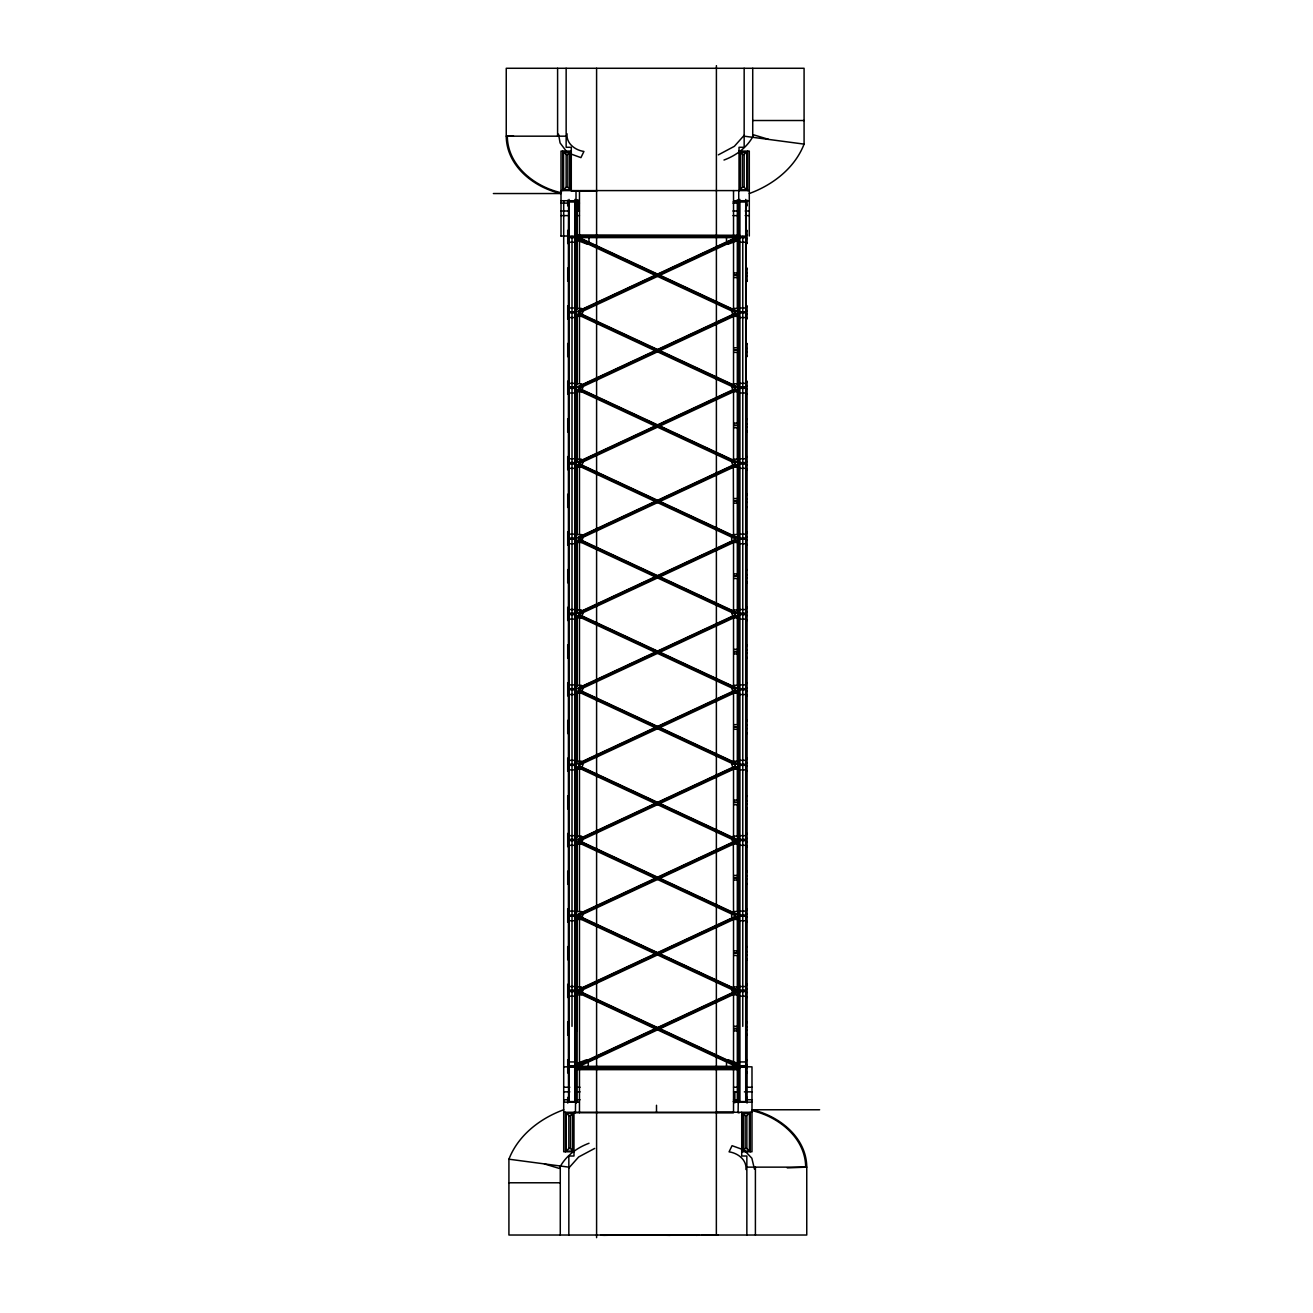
<?xml version="1.0" encoding="UTF-8"?>
<svg xmlns="http://www.w3.org/2000/svg" width="1313" height="1313" viewBox="0 0 1313 1313"><rect width="100%" height="100%" fill="white"/><g stroke="black" fill="none" stroke-linecap="round" stroke-linejoin="round"><path stroke-width="1.5" d="M739.826 1068.076L737.611 1068.339M493.376 193.536L561.012 193.536C533.931 187.546 506.473 165.963 506.244 136.175L506.244 68.276L804.081 68.276L804.081 144.118C794.792 168.048 772.881 184.936 749.296 193.536M819.624 1109.764L751.988 1109.764C779.069 1115.771 806.527 1137.337 806.756 1167.142L806.756 1235.024L508.919 1235.024L508.919 1159.198C518.208 1135.253 540.119 1118.364 563.704 1109.764M744.356 135.108L734.361 146.317L718.342 154.868M568.644 1168.193L578.639 1156.983L594.658 1148.432M738.48 459.205L733.343 459.205L731.636 461.831L733.343 467.1L733.524 534.686L731.636 537.181L731.636 539.824L733.343 542.45L738.48 542.45M738.48 836.102L733.343 836.102L731.636 838.744L733.343 843.996L733.524 911.55L731.636 914.16L731.636 916.802L733.343 919.428L738.48 919.428M657.468 1029.179L737.89 991.184M570.433 189.925L567.856 187.299L567.856 154.376L570.433 151.75L563.589 151.75L563.589 189.925L570.433 189.925L570.433 151.75M563.589 189.925L566.149 187.299L566.149 154.376L563.589 151.75M746.736 189.925L744.159 187.299L744.159 154.376L746.736 151.75L739.892 151.75L739.892 189.925L746.736 189.925L746.736 151.75M739.892 189.925L742.452 187.299L742.452 154.376L739.892 151.75M573.108 1151.107L570.548 1148.481L570.548 1115.558L573.108 1112.932L566.264 1112.932L566.264 1151.107L573.108 1151.107L573.108 1112.932M566.264 1151.107L568.841 1148.481L568.841 1115.558L566.264 1112.932M749.411 1151.107L746.851 1148.481L746.851 1115.558L749.411 1112.932L742.567 1112.932L742.567 1151.107L749.411 1151.107L749.411 1112.932M742.567 1151.107L745.144 1148.481L745.144 1115.558L742.567 1112.932M578.114 311.542L735.592 238.178M583.809 309.129L596.775 303.09M600.484 301.366L619.014 292.733M622.707 290.994L678.296 265.111M682.005 263.388L726.466 242.659M578.393 311.887L735.953 238.621M578.557 312.117L736.117 238.851M578.114 386.974L735.592 313.61M587.518 382.822L654.202 351.753M663.475 347.436L713.501 324.13M722.757 319.814L733.869 314.644M578.393 387.319L735.953 314.053M578.557 387.532L736.117 314.267M578.114 462.324L735.592 388.96M578.393 462.668L735.887 389.321M578.459 462.767L736.035 389.518L578.623 462.964M578.114 537.739L735.592 464.375M578.393 538.084L735.887 464.753M578.459 538.199L736.035 464.95M578.623 538.379L736.117 465.048M578.114 613.089L735.592 539.725M581.954 611.546L609.741 598.597M613.45 596.873L654.202 577.884M657.911 576.144L669.039 570.974M672.732 569.251L730.176 542.482M578.393 613.434L735.953 540.185M578.557 613.663L736.117 540.398M578.114 688.521L735.592 615.157M581.954 686.962L596.775 680.052M600.484 678.329L650.509 655.023M657.911 651.576L709.791 627.417M713.501 625.677L732.03 617.044M578.393 688.865L735.953 615.6M578.557 689.079L736.117 615.813M578.114 763.871L735.592 690.507M735.871 690.851L578.623 764.511M578.114 839.778L735.592 766.415M578.393 840.123L735.887 766.792M578.459 840.238L736.101 767.055L578.639 840.451M578.114 914.652L735.592 841.288M578.393 914.997L735.887 841.649M578.459 915.095L736.101 841.928L578.639 915.309M578.114 990.068L735.592 916.704M578.393 990.412L735.887 917.081M578.459 990.511L736.101 917.344M578.639 990.741L736.117 917.377M578.114 1065.024L735.592 991.66M578.393 1065.368L735.871 992.004M576.292 1066.32L738.48 990.905L576.292 915.473M578.623 1065.664L736.117 992.316M723.988 160.038C736.38 155.443 747.836 146.941 753.744 134.878L768.565 139.359M589.012 1143.262C576.62 1147.857 565.164 1156.359 559.256 1168.422L544.435 1163.942M738.48 240.246L728.206 244.185L726.499 241.034L726.499 236.291M576.292 1063.711L586.566 1059.755L588.29 1062.923L588.29 1067.65M575.422 1112.784L576.013 1067.699M513.465 135.895L507.31 136.125C507.524 165.553 534.637 186.856 561.39 192.765M787.258 1167.897L805.69 1167.175C805.476 1137.747 778.363 1116.46 751.61 1110.535M752.726 120.517L804.081 120.517M506.244 136.175L566.149 136.175M571.286 151.093L561.012 151.093L561.012 236.094M739.022 151.093L749.296 151.093L749.296 236.012M564.098 152.144L569.908 152.144L569.908 189.532M746.211 152.144L740.401 152.144L740.401 189.532M566.149 154.376L567.856 154.376M742.452 154.376L744.159 154.376M566.149 187.299L567.856 187.299M742.452 187.299L744.159 187.299M561.012 190.598L578.869 190.598M749.296 190.598L579.476 190.598L579.476 235.651M596.594 190.927L571.286 191.042L571.286 147.286L566.149 147.286L566.149 68.276M561.012 200.725L578.787 200.725M733.967 200.725L749.296 200.725M569.054 201.529L574.946 201.529M733.261 201.578L737.315 201.578L737.315 199.773M739.826 201.529L745.718 201.529M569.054 201.726L574.946 201.726M739.826 201.726L745.718 201.726M561.012 203.105L567.15 203.105M575.34 203.105L579.443 203.105M732.933 203.105L739.071 203.105M567.708 205.156L568.578 205.156M575.422 205.156L576.292 205.156M746.194 205.156L747.081 205.156M568.578 205.878L567.708 205.878L567.708 200.233M575.422 205.878L576.292 205.878L576.292 200.233M746.194 205.878L747.081 205.878L747.081 200.233M561.012 210.999L569.202 210.999M575.34 210.999L579.427 210.999M732.933 210.999L739.071 210.999M745.21 210.999L749.296 210.999M561.012 215.611L569.202 215.611M575.34 215.611L579.427 215.611M732.933 215.611L739.071 215.611M745.21 215.611L749.296 215.611M568.578 230.366L567.708 230.366L567.708 243.545L568.578 243.545M575.422 230.366L576.292 230.366L576.292 243.545L575.422 243.545M739.35 230.366L738.48 230.366L738.48 243.545L739.35 243.545M746.194 230.366L747.081 230.366L747.081 243.545L746.194 243.545M567.708 231.088L568.578 231.088M575.422 231.088L576.292 231.088M738.48 231.088L739.35 231.088M746.194 231.088L747.081 231.088M568.578 235.027L568.775 201.168M576.981 234.978L739.826 235.273M575.422 235.372L576.292 235.372M746.194 235.372L747.081 235.372M561.012 236.012L568.627 236.012M576.981 236.159L737.89 236.061M569.054 236.356L574.946 236.356M576.981 236.422L738.48 236.291M739.826 236.356L745.718 236.356M569.054 236.553L574.946 236.553M576.981 236.521L737.89 236.553M739.826 236.553L745.718 236.553M569.054 237.374L574.946 237.374M739.826 237.374L745.718 237.374M569.054 237.571L574.946 237.571M576.981 237.604L737.89 237.604M739.826 237.571L745.718 237.571M746.194 238.539L747.081 238.539M568.578 238.917L568.578 310.442M568.578 242.216L575.422 242.216M739.35 242.216L746.194 242.216M567.708 242.954L568.578 242.954M575.422 242.954L576.292 242.954M738.48 242.954L739.35 242.954M746.194 242.954L747.081 242.954M568.578 268.065L567.708 268.065L567.708 281.228L568.578 281.228M575.422 268.065L576.292 268.065L576.292 281.458M746.194 268.065L747.081 268.065L747.081 281.458M567.708 268.64L568.578 268.64M575.422 268.64L576.292 268.64M746.194 268.64L747.081 268.64M567.708 273.071L568.578 273.071M575.422 273.071L576.292 273.071M733.901 272.94L737.972 272.94L737.972 277.552L733.901 277.552M746.194 273.071L747.081 273.071M733.901 275.123L737.972 275.123M733.901 275.385L737.972 275.385M567.708 276.222L568.578 276.222M575.422 276.222L576.292 276.222M746.194 276.222L747.081 276.222M567.708 280.506L568.578 280.506M575.422 280.506L576.292 280.506M746.194 280.506L747.081 280.506M575.422 281.228L576.292 281.228M746.194 281.228L747.081 281.228M568.578 305.798L567.708 305.798L567.708 318.961L568.578 318.961M575.422 305.798L576.292 305.798L576.292 318.961L575.422 318.961M739.35 305.798L738.48 305.798L738.48 318.961L739.35 318.961M746.194 305.798L747.081 305.798L747.081 318.961L746.194 318.961M567.708 306.52L568.578 306.52M575.422 306.52L576.292 306.52M738.48 306.52L739.35 306.52M746.194 306.52L747.081 306.52M568.578 307.997L575.422 307.997M739.35 307.997L746.194 307.997M576.292 308.424L581.429 308.424L583.153 311.066L581.429 316.335L576.292 316.335M738.48 308.424L733.343 308.424L731.636 311.066L733.343 316.335L738.48 316.335M746.194 310.804L747.081 310.804M569.054 311.788L574.946 311.788M739.826 311.788L745.718 311.788M569.054 311.985L574.946 311.985M739.826 311.985L745.718 311.985M569.054 312.806L574.946 313.003M739.826 313.003L745.718 312.806M746.194 313.955L747.081 313.955M568.578 314.332L568.578 385.792M746.014 385.792L746.194 314.332M568.578 317.565L575.422 317.565M739.35 317.565L746.194 317.565M567.708 318.386L568.578 318.386M575.422 318.386L576.292 318.386M738.48 318.386L739.35 318.386M746.194 318.386L747.081 318.386M568.578 343.481L567.708 343.481L567.708 356.644L568.578 356.644M575.422 343.481L576.292 343.481L576.292 356.644L575.422 356.644M746.194 343.481L747.081 343.481L747.081 356.644L746.194 356.644M567.708 344.072L568.578 344.072M575.422 344.072L576.292 344.072M746.194 344.072L747.081 344.072M733.901 347.764L737.972 347.764L737.972 352.376L733.901 352.376M567.708 348.487L568.578 348.487M575.422 348.487L576.292 348.487M746.194 348.487L747.081 348.487M733.901 349.931L737.972 349.931M733.901 350.194L737.972 350.194M567.708 351.654L568.578 351.654M575.422 351.654L576.292 351.654M746.194 351.654L747.081 351.654M567.708 355.921L568.578 355.921M575.422 355.921L576.292 355.921M746.194 355.921L747.081 355.921M568.578 381.147L567.708 381.147L567.708 394.31L568.578 394.31M575.422 381.147L576.292 381.147L576.292 1103.068M739.35 381.147L738.48 381.147L738.48 394.31L739.35 394.31M746.194 381.147L747.081 381.147L747.081 1103.068M575.422 381.87L576.292 381.87M746.194 381.87L747.081 381.87M568.578 383.347L575.422 383.347M739.35 383.347L746.194 383.347M576.292 383.773L581.429 383.773L583.153 386.416L581.429 391.684L576.292 391.684M738.48 383.773L733.343 383.773L731.636 386.416L733.343 391.684L738.48 391.684M746.194 386.153L747.081 386.153M569.054 387.138L574.946 387.138M739.826 387.138L745.718 387.138M569.054 387.335L574.946 387.335M739.826 387.335L745.718 387.335M569.054 388.156L574.946 388.156M739.826 388.156L745.718 388.156M569.054 388.353L574.946 388.353M739.826 388.353L745.718 388.353M746.194 389.305L747.081 389.305M568.578 389.682L568.578 461.224M746.014 461.224L746.194 389.682M568.578 392.997L575.422 392.997M739.35 392.997L746.194 392.997M567.708 393.736L568.578 393.736M575.422 393.736L576.292 393.736M738.48 393.736L739.35 393.736M746.194 393.736L747.081 393.736M575.422 394.31L576.292 394.31M746.194 394.31L747.081 394.31M568.578 418.831L567.708 418.831L567.708 431.993L568.578 431.993M575.422 418.831L576.292 418.831M746.194 418.831L747.081 418.831M567.708 419.421L568.578 419.421M575.422 419.421L576.292 419.421M746.194 419.421L747.081 419.421M733.901 423.114L737.972 423.114L737.972 427.726L733.901 427.726M567.708 423.836L568.578 423.836M575.422 423.836L576.292 423.836M746.194 423.836L747.081 423.836M733.901 425.281L737.972 425.281M733.901 425.543L737.972 425.543M567.708 427.004L568.578 427.004M575.422 427.004L576.292 427.004M746.194 427.004L747.081 427.004M567.708 431.271L568.578 431.271M575.422 431.271L576.292 431.271M746.194 431.271L747.081 431.271M575.422 431.993L576.292 431.993M746.194 431.993L747.081 431.993M568.578 456.579L567.708 456.579L567.708 469.742L568.578 469.742M575.422 456.579L576.292 456.579M739.35 456.579L738.48 456.579L738.48 469.742L739.35 469.742M746.194 456.579L747.081 456.579M567.708 457.301L568.578 457.301M575.422 457.301L576.292 457.301M738.48 457.301L739.35 457.301M746.194 457.301L747.081 457.301M568.578 458.779L575.422 458.779M739.35 458.779L746.194 458.779M576.292 459.205L581.429 459.205L583.153 461.831L581.429 467.1L576.292 467.1M746.194 461.569L747.081 461.569M569.054 462.57L574.946 462.57M739.826 462.57L745.718 462.57M569.054 462.75L574.946 462.75M739.826 462.75L745.718 462.75M569.054 463.571L574.946 463.571M739.826 463.571L745.718 463.571M569.054 463.768L574.946 463.768M739.826 463.768L745.718 463.768M746.194 464.736L747.081 464.736M568.578 465.114L568.578 536.574M746.014 536.574L746.194 465.114M733.343 467.1L738.48 467.1M568.578 468.331L575.422 468.331M739.35 468.331L746.194 468.331M567.708 469.151L568.578 469.151M575.422 469.151L576.292 469.151M738.48 469.151L739.35 469.151M746.194 469.151L747.081 469.151M575.422 469.742L576.292 469.742M746.194 469.742L747.081 469.742M568.578 494.262L567.708 494.262L567.708 507.425L568.578 507.425M575.422 494.262L576.292 494.262M746.194 494.262L747.081 494.262M567.708 494.837L568.578 494.837M575.422 494.837L576.292 494.837M746.194 494.837L747.081 494.837M733.901 498.546L737.972 498.546L737.972 503.142L733.901 503.142M567.708 499.268L568.578 499.268M575.422 499.268L576.292 499.268M746.194 499.268L747.081 499.268M733.901 500.713L737.972 500.713M733.901 500.975L737.972 500.975M567.708 502.419L568.578 502.419M575.422 502.419L576.292 502.419M746.194 502.419L747.081 502.419M567.708 506.703L568.578 506.703M575.422 506.703L576.292 506.703M746.194 506.703L747.081 506.703M575.422 507.425L576.292 507.425M746.194 507.425L747.081 507.425M568.578 531.929L567.708 531.929L567.708 545.092L568.578 545.092M575.422 531.929L576.292 531.929M739.35 531.929L738.48 531.929L738.48 545.092L739.35 545.092M746.194 531.929L747.081 531.929M575.422 532.651L576.292 532.651M746.194 532.651L747.081 532.651M568.578 534.128L575.422 534.128M739.35 534.128L746.194 534.128M576.292 534.555L581.429 534.555L583.153 537.181L581.429 542.45L576.292 542.45M733.343 534.555L738.48 534.555M746.194 536.919L747.081 536.919M569.054 538.1L574.946 537.92M739.826 538.1L745.718 537.92M569.054 538.921L574.946 538.921M739.826 538.921L745.718 538.921M569.054 539.118L574.946 539.118M739.826 539.118L745.718 539.118M746.194 540.086L747.081 540.086M568.578 540.464L568.578 612.006M746.014 612.006L746.194 540.464M568.578 543.763L575.422 543.763M739.35 543.763L746.194 543.763M567.708 544.501L568.578 544.501M575.422 544.501L576.292 544.501M738.48 544.501L739.35 544.501M746.194 544.501L747.081 544.501M575.422 545.092L576.292 545.092M746.194 545.092L747.081 545.092M568.578 569.612L567.708 569.612L567.708 582.775L568.578 582.775M575.422 569.612L576.292 569.612M746.194 569.612L747.081 569.612M567.708 570.187L568.578 570.187M575.422 570.187L576.292 570.187M746.194 570.187L747.081 570.187M733.901 573.896L737.972 573.896L737.972 578.491L733.901 578.491M567.708 574.618L568.578 574.618M575.422 574.618L576.292 574.618M746.194 574.618L747.081 574.618M733.901 576.062L737.972 576.062M733.901 576.325L737.972 576.325M567.708 577.769L568.578 577.769M575.422 577.769L576.292 577.769M746.194 577.769L747.081 577.769M567.708 582.053L568.578 582.053M575.422 582.053L576.292 582.053M746.194 582.053L747.081 582.053M575.422 582.775L576.292 582.775M746.194 582.775L747.081 582.775M568.578 607.345L567.708 607.345L567.708 620.507L568.578 620.507M575.422 607.345L576.292 607.345M739.35 607.345L738.48 607.345L738.48 620.507L739.35 620.507M746.194 607.345L747.081 607.345M567.708 608.067L568.578 608.067M575.422 608.067L576.292 608.067M738.48 608.067L739.35 608.067M746.194 608.067L747.081 608.067M568.578 609.544L575.422 609.544M739.35 609.544L746.194 609.544M576.292 609.987L581.429 609.987L583.153 612.613L581.429 617.881L576.292 617.881M738.48 609.987L733.343 609.987L731.636 612.613L733.343 617.881L738.48 617.881M746.194 612.35L747.081 612.35M569.054 613.335L574.946 613.335M739.826 613.335L745.718 613.335M569.054 613.532L574.946 613.532M739.826 613.532L745.718 613.532M569.054 614.353L574.946 614.353M739.826 614.353L745.718 614.353M569.054 614.55L574.946 614.55M739.826 614.55L745.718 614.55M746.194 615.518L747.081 615.518M568.578 615.895L568.578 687.339M746.014 687.339L746.194 615.895M568.578 619.112L575.422 619.112M739.35 619.112L746.194 619.112M567.708 619.933L568.578 619.933M575.422 619.933L576.292 619.933M738.48 619.933L739.35 619.933M746.194 619.933L747.081 619.933M575.422 620.507L576.292 620.507M746.194 620.507L747.081 620.507M568.578 645.028L567.708 645.028L567.708 658.207L568.578 658.207M575.422 645.028L576.292 645.028M746.194 645.028L747.081 645.028M567.708 645.619L568.578 645.619M575.422 645.619L576.292 645.619M746.194 645.619L747.081 645.619M733.901 649.311L737.972 649.311L737.972 653.923L733.901 653.923M567.708 650.033L568.578 650.033M575.422 650.033L576.292 650.033M746.194 650.033L747.081 650.033M733.901 651.494L737.972 651.494M733.901 651.757L737.972 651.757M567.708 653.201L568.578 653.201M575.422 653.201L576.292 653.201M746.194 653.201L747.081 653.201M567.708 657.485L568.578 657.485M575.422 657.485L576.292 657.485M746.194 657.485L747.081 657.485M575.422 658.207L576.292 658.207M746.194 658.207L747.081 658.207M568.578 682.694L567.708 682.694L567.708 695.857L568.578 695.857M575.422 682.694L576.292 682.694M739.35 682.694L738.48 682.694L738.48 695.857L739.35 695.857M746.194 682.694L747.081 682.694M575.422 683.417L576.292 683.417M746.194 683.417L747.081 683.417M568.578 684.894L575.422 684.894M739.35 684.894L746.194 684.894M576.292 685.337L581.429 685.337L583.153 687.963L581.429 693.231L576.292 693.231M738.48 685.337L733.343 685.337L731.636 687.963L733.343 693.231L738.48 693.231M746.194 687.7L747.081 687.7M569.054 688.685L574.946 688.685M739.826 688.685L745.718 688.685M569.054 688.882L574.946 688.882M739.826 688.882L745.718 688.882M569.054 689.702L574.946 689.899M739.826 689.899L745.718 689.702M746.194 690.851L747.081 690.851M568.578 691.245L568.578 762.771M746.014 762.771L746.194 691.245M568.578 694.544L575.422 694.544M739.35 694.544L746.194 694.544M567.708 695.283L568.578 695.283M575.422 695.283L576.292 695.283M738.48 695.283L739.35 695.283M746.194 695.283L747.081 695.283M575.422 695.857L576.292 695.857M746.194 695.857L747.081 695.857M568.578 720.377L567.708 720.377L567.708 733.557L568.578 733.557M575.422 720.377L576.292 720.377M746.194 720.377L747.081 720.377M567.708 720.968L568.578 720.968M575.422 720.968L576.292 720.968M746.194 720.968L747.081 720.968M733.901 724.661L737.972 724.661L737.972 729.273L733.901 729.273M567.708 725.383L568.578 725.383M575.422 725.383L576.292 725.383M746.194 725.383L747.081 725.383M733.901 726.828L737.972 726.828M733.901 727.107L737.972 727.107M567.708 728.551L568.578 728.551M575.422 728.551L576.292 728.551M746.194 728.551L747.081 728.551M567.708 732.835L568.578 732.835M575.422 732.835L576.292 732.835M746.194 732.835L747.081 732.835M575.422 733.557L576.292 733.557M746.194 733.557L747.081 733.557M568.578 758.126L567.708 758.126L567.708 771.289L568.578 771.289M575.422 758.126L576.292 758.126M739.35 758.126L738.48 758.126L738.48 771.289L739.35 771.289M746.194 758.126L747.081 758.126M575.422 758.848L576.292 758.848M746.194 758.848L747.081 758.848M568.578 760.325L575.422 760.325M739.35 760.325L746.194 760.325M576.292 761.245L581.429 761.245L583.153 763.871L581.429 769.139L576.292 769.139M738.48 761.245L733.343 761.245L731.636 763.871L733.343 769.139L738.48 769.139M746.194 763.132L747.081 763.132M569.054 764.117L574.946 764.314M739.826 764.117L745.718 764.314M569.054 765.134L574.946 765.134M739.826 765.134L745.718 765.134M569.054 765.331L574.946 765.331M739.826 765.331L745.718 765.331M746.194 766.283L747.081 766.283M568.578 766.661L568.578 838.121M746.014 838.121L746.194 766.661M568.578 769.894L575.422 769.894M739.35 769.894L746.194 769.894M567.708 770.698L568.578 770.698M575.422 770.698L576.292 770.698M738.48 770.698L739.35 770.698M746.194 770.698L747.081 770.698M575.422 771.289L576.292 771.289M746.194 771.289L747.081 771.289M568.578 795.809L567.708 795.809L567.708 808.972L568.578 808.972M575.422 795.809L576.292 795.809M746.194 795.809L747.081 795.809M567.708 796.4L568.578 796.4M575.422 796.4L576.292 796.4M746.194 796.4L747.081 796.4M733.901 800.093L737.972 800.093L737.972 804.705L733.901 804.705M567.708 800.815L568.578 800.815M575.422 800.815L576.292 800.815M746.194 800.815L747.081 800.815M733.901 802.259L737.972 802.259M733.901 802.522L737.972 802.522M567.708 803.966L568.578 803.966M575.422 803.966L576.292 803.966M746.194 803.966L747.081 803.966M567.708 808.25L568.578 808.25M575.422 808.25L576.292 808.25M746.194 808.25L747.081 808.25M575.422 808.972L576.292 808.972M746.194 808.972L747.081 808.972M568.578 833.476L567.708 833.476L567.708 846.639L568.578 846.639M575.422 833.476L576.292 833.476M739.35 833.476L738.48 833.476L738.48 846.639L739.35 846.639M746.194 833.476L747.081 833.476M567.708 834.198L568.578 834.198M575.422 834.198L576.292 834.198M738.48 834.198L739.35 834.198M746.194 834.198L747.081 834.198M568.578 835.675L575.422 835.675M739.35 835.675L746.194 835.675M576.292 836.102L581.429 836.102L583.153 838.744L581.429 843.996L576.292 843.996M746.194 838.482L747.081 838.482M569.054 839.467L574.946 839.467M739.826 839.467L745.718 839.467M569.054 839.664L574.946 839.664M739.826 839.664L745.718 839.664M569.054 840.681L574.946 840.484M739.826 840.484L745.718 840.681M746.194 841.633L747.081 841.633M568.578 842.01L568.578 913.553M746.014 913.553L746.194 842.01M733.343 843.996L738.48 843.996M568.578 845.309L575.422 845.309M739.35 845.309L746.194 845.309M567.708 846.048L568.578 846.048M575.422 846.048L576.292 846.048M738.48 846.048L739.35 846.048M746.194 846.048L747.081 846.048M575.422 846.639L576.292 846.639M746.194 846.639L747.081 846.639M568.578 871.159L567.708 871.159L567.708 884.322L568.578 884.322M575.422 871.159L576.292 871.159M746.194 871.159L747.081 871.159M567.708 871.75L568.578 871.75M575.422 871.75L576.292 871.75M746.194 871.75L747.081 871.75M733.901 875.443L737.972 875.443L737.972 880.038L733.901 880.038M567.708 876.165L568.578 876.165M575.422 876.165L576.292 876.165M746.194 876.165L747.081 876.165M733.901 877.609L737.972 877.609M733.901 877.872L737.972 877.872M567.708 879.316L568.578 879.316M575.422 879.316L576.292 879.316M746.194 879.316L747.081 879.316M567.708 883.6L568.578 883.6M575.422 883.6L576.292 883.6M746.194 883.6L747.081 883.6M575.422 884.322L576.292 884.322M746.194 884.322L747.081 884.322M568.578 908.891L567.708 908.891L567.708 922.071L568.578 922.071M575.422 908.891L576.292 908.891M739.35 908.891L738.48 908.891L738.48 922.071L739.35 922.071M746.194 908.891L747.081 908.891M575.422 909.614L576.292 909.614M746.194 909.614L747.081 909.614M568.578 911.091L575.422 911.091M739.35 911.091L746.194 911.091M576.292 911.534L581.429 911.534L583.153 914.16L581.429 919.428L576.292 919.428M733.343 911.534L738.48 911.534M746.194 913.897L747.081 913.897M569.054 915.079L574.946 914.882M739.826 914.882L745.718 915.079M569.054 915.9L574.946 915.9M739.826 915.9L745.718 915.9M569.054 916.097L574.946 916.097M739.826 916.097L745.718 916.097M746.194 917.065L747.081 917.065M568.578 917.442L568.578 988.968M746.014 988.968L746.194 917.442M568.578 920.741L575.422 920.741M739.35 920.741L746.194 920.741M567.708 921.48L568.578 921.48M575.422 921.48L576.292 921.48M738.48 921.48L739.35 921.48M746.194 921.48L747.081 921.48M575.422 922.071L576.292 922.071M746.194 922.071L747.081 922.071M568.578 946.591L567.708 946.591L567.708 959.754L568.578 959.754M575.422 946.591L576.292 946.591M746.194 946.591L747.081 946.591M567.708 947.165L568.578 947.165M575.422 947.165L576.292 947.165M746.194 947.165L747.081 947.165M733.901 950.858L737.972 950.858L737.972 955.47L733.901 955.47M567.708 951.58L568.578 951.58M575.422 951.58L576.292 951.58M746.194 951.58L747.081 951.58M733.901 953.041L737.972 953.041M733.901 953.304L737.972 953.304M567.708 954.748L568.578 954.748M575.422 954.748L576.292 954.748M746.194 954.748L747.081 954.748M567.708 959.032L568.578 959.032M575.422 959.032L576.292 959.032M746.194 959.032L747.081 959.032M575.422 959.754L576.292 959.754M746.194 959.754L747.081 959.754M568.578 984.323L567.708 984.323L567.708 997.486L568.578 997.486M575.422 984.323L576.292 984.323M739.35 984.323L738.48 984.323L738.48 997.486L739.35 997.486M746.194 984.323L747.081 984.323M567.708 985.045L568.578 985.045M575.422 985.045L576.292 985.045M738.48 985.045L739.35 985.045M746.194 985.045L747.081 985.045M568.578 986.523L575.422 986.523M739.35 986.523L746.194 986.523M576.292 986.949L581.429 986.949L583.153 989.575L581.429 994.844L576.292 994.844M738.48 986.949L733.343 986.949L731.636 989.575L733.343 994.844L738.48 994.844M746.194 989.313L747.081 989.313M569.054 990.314L574.946 990.314M739.826 990.314L745.718 990.314M569.054 990.494L574.946 990.494M739.826 990.494L745.718 990.494M575.422 990.905L738.48 1066.32M569.054 991.315L574.946 991.315M739.826 991.315L745.718 991.315M569.054 991.512L574.946 991.512M739.826 991.512L745.718 991.512M746.194 992.48L747.081 992.48M568.578 992.858L568.578 1064.4M746.194 992.858L746.014 1064.4M568.578 996.157L575.422 996.157M739.35 996.157L746.194 996.157M567.708 996.895L568.578 996.895M575.422 996.895L576.292 996.895M738.48 996.895L739.35 996.895M746.194 996.895L747.081 996.895M575.422 997.486L576.292 997.486M746.194 997.486L747.081 997.486M568.578 1022.006L567.708 1022.006L567.708 1035.169L568.578 1035.169M575.422 1022.006L576.292 1022.006M746.194 1022.006L747.081 1022.006M567.708 1022.581L568.578 1022.581M575.422 1022.581L576.292 1022.581M746.194 1022.581L747.081 1022.581M733.901 1026.29L737.972 1026.29L737.972 1030.886L733.901 1030.886M567.708 1027.012L568.578 1027.012M575.422 1027.012L576.292 1027.012M746.194 1027.012L747.081 1027.012M575.422 1028.588L577.064 1028.588M733.901 1028.456L737.972 1028.456M733.901 1028.719L737.972 1028.719M567.708 1030.163L568.578 1030.163M575.422 1030.163L576.292 1030.163M746.194 1030.163L747.081 1030.163M567.708 1034.447L568.578 1034.447M575.422 1034.447L576.292 1034.447M746.194 1034.447L747.081 1034.447M575.422 1035.169L576.292 1035.169M746.194 1035.169L747.081 1035.169M568.578 1059.739L567.708 1059.739L567.708 1072.902L568.578 1072.902M575.422 1059.739L576.292 1059.739M739.35 1059.739L738.48 1059.739L738.48 1072.902L739.35 1072.902M746.194 1059.739L747.081 1059.739M575.422 1060.461L576.292 1060.461M746.194 1060.461L747.081 1060.461M568.578 1061.938L575.422 1061.938M739.35 1061.938L746.194 1061.938M746.194 1064.745L747.081 1064.745M569.054 1065.729L574.946 1065.729M739.826 1065.729L745.718 1065.729M569.054 1065.926L574.946 1065.926M739.826 1065.926L745.718 1065.926M739.35 1066.32L576.981 1066.304L576.981 1068.946L737.89 1068.946M563.704 1066.845L567.79 1066.845M569.054 1066.747L574.946 1066.747M739.826 1066.747L751.988 1066.845L751.988 1151.764L741.714 1151.764M569.054 1066.944L574.946 1066.944M739.826 1066.944L745.718 1066.944M576.981 1067.387L737.89 1067.371M576.292 1067.65L738.48 1067.617M576.981 1067.764L737.89 1067.863M746.194 1067.912L747.081 1067.912M568.578 1068.29L568.775 1102.149M746.014 1102.149L746.194 1068.29M576.292 1069.652L737.89 1069.652M567.708 1072.327L568.578 1072.327M575.422 1072.327L576.292 1072.327M738.48 1072.327L739.35 1072.327M746.194 1072.327L747.081 1072.327M575.422 1072.902L576.292 1072.902M746.194 1072.902L747.081 1072.902M563.704 1087.246L569.842 1087.246M575.98 1087.246L580.067 1087.246M733.573 1087.246L737.66 1087.246M745.85 1087.246L751.988 1087.246M563.704 1091.858L569.842 1091.858M575.11 1091.858L580.067 1091.858M733.573 1091.858L738.677 1091.858M744.373 1091.858L751.988 1091.858M568.578 1097.422L567.708 1097.422L567.708 1103.068M575.422 1097.422L576.292 1097.422M746.194 1097.422L747.081 1097.422M567.708 1098.013L568.578 1098.013M575.422 1098.013L576.292 1098.013M746.194 1098.013L747.081 1098.013M563.704 1099.769L567.79 1099.769M575.98 1099.769L580.067 1099.769M733.557 1099.769L737.66 1099.769M745.85 1099.769L751.988 1099.769M569.054 1101.591L574.946 1101.591M733.261 1101.525L737.315 1101.525M739.826 1101.591L745.718 1101.591M569.054 1101.788L574.946 1101.788M739.826 1101.788L745.718 1101.788M563.704 1102.132L579.033 1102.132M734.213 1102.132L751.988 1102.132M563.704 1112.275L751.988 1112.275M716.406 1112.39L733.524 1112.39M573.978 1112.718L733.524 1112.718L733.524 1067.206M739.383 1112.751L738.087 1112.751L738.743 1071.785M566.789 1113.326L572.599 1113.326L572.599 1150.713M748.902 1113.326L743.092 1113.326L743.092 1150.713M568.841 1115.558L570.548 1115.558M745.144 1115.558L746.851 1115.558M568.841 1148.481L570.548 1148.481M745.144 1148.481L746.851 1148.481M573.978 1151.764L563.704 1151.764L563.704 201.053M746.851 1167.142L806.756 1167.142M508.919 1182.783L560.274 1182.783M603.668 1235.352L619.654 1235.024M670.155 1235.352L655.811 1235.024M696.432 1235.352L699.468 1235.024M744.159 136.175L804.081 144.118M508.919 1159.198L568.841 1167.142M576.981 240.246L587.256 244.185L588.963 241.034L588.963 236.291M738.48 1063.661L728.206 1059.722L726.499 1062.874L726.499 1067.617M578.803 237.866L736.281 311.23M578.524 238.211L736.002 311.575M578.36 238.441L735.986 311.608M578.278 238.539L735.772 311.87M578.803 313.298L736.281 386.662M578.508 313.659L736.002 387.007M735.92 387.105L578.36 313.856L735.772 387.302M578.803 388.648L736.281 462.012M584.219 391.405L619.424 407.801M623.133 409.525L656.484 425.067M660.176 426.791L695.381 443.187M699.09 444.926L732.441 460.453M578.508 389.009L736.002 462.357M578.278 389.305L735.92 462.455M578.803 464.08L736.281 537.444M582.365 465.967L654.629 499.629M660.176 502.223L691.672 516.895M695.381 518.619L713.911 527.252M717.62 528.975L730.586 535.015M578.442 464.523L736.002 537.788M578.278 464.736L735.838 538.002M578.803 539.43L736.281 612.794M582.365 541.317L591.638 545.634M595.331 547.357L650.92 573.256M660.176 577.572L726.877 608.641M578.442 539.873L736.002 613.138M578.278 540.086L735.838 613.352M578.803 614.845L736.281 688.209M582.365 616.749L610.151 629.682M613.86 631.422L686.125 665.084M689.817 666.807L723.168 682.333M726.877 684.073L730.586 685.796M578.442 615.288L736.002 688.554M578.278 615.518L735.838 688.767M578.803 690.195L736.281 763.559M578.508 690.572L736.002 763.903M735.92 764.002L578.36 690.753L735.772 764.199M578.803 766.119L736.281 839.483M582.365 768.007L654.629 801.669M660.176 804.262L713.911 829.291M717.62 831.014L730.586 837.054M578.442 766.562L736.002 839.828M578.278 766.776L735.838 840.041M578.803 840.976L736.281 914.34M582.365 842.864L654.629 876.526M660.176 879.119L713.911 904.148M717.62 905.872L732.441 912.781M578.442 841.42L736.002 914.685M578.278 841.633L735.838 914.898M578.803 916.392L736.281 989.756M584.219 919.149L613.86 932.969M623.133 937.285L656.484 952.811M660.176 954.551L673.159 960.591M676.851 962.314L732.441 988.197M578.442 916.851L736.002 990.1M578.278 917.065L735.838 990.33M578.803 991.348L736.281 1064.712M578.508 991.709L736.002 1065.056M735.92 1065.155L578.36 991.906L735.772 1065.352M570.499 153.851L580.937 157.626L583.924 151.455C575.225 150.224 566.051 143.511 567.068 133.795M742.501 1149.449L732.063 1145.691L729.076 1151.846C737.775 1153.077 746.949 1159.789 745.932 1169.506M744.832 1150.877L751.857 1158.23L754.466 1169.161M566.034 150.814L560.077 142.936L558.534 134.156M755.402 1167.142L755.402 1235.024M752.726 68.276L752.726 137.241M750.281 1112.275L750.281 1151.764M747.589 151.093L747.589 190.598M746.851 1235.024L746.851 1156.014L741.714 1156.014L741.714 1112.275M746.194 200.873L746.194 1102.428M746.014 201.168L746.014 235.027M746.014 238.917L746.014 310.442M745.718 199.412L745.718 1101.902M744.159 68.276L744.159 147.286L739.022 147.286L739.022 190.598M742.781 236.356L742.781 1026.372M739.826 199.412L739.826 1101.902M739.35 200.873L739.35 1102.428M738.743 191.074L738.743 229.988M738.743 242.281L738.743 305.765M738.743 318.058L738.743 381.558M738.743 393.851L738.743 457.334M738.743 469.627L738.743 533.127M738.743 543.352L738.743 608.904M738.743 621.197L738.743 682.629M738.743 694.922L738.743 758.422M738.743 770.715L738.743 834.198M738.743 846.491L738.743 909.991M738.743 920.232L738.743 985.768M738.743 998.061L738.743 1059.493M738.48 200.873L738.48 205.878M738.48 268.065L738.48 281.228M738.48 343.481L738.48 356.644M738.48 418.831L738.48 431.993M738.48 494.262L738.48 507.425M738.48 569.612L738.48 582.775M738.48 645.028L738.48 658.207M738.48 720.377L738.48 733.557M738.48 795.809L738.48 808.972M738.48 871.159L738.48 884.322M738.48 946.591L738.48 959.754M738.48 1022.006L738.48 1035.169M738.48 1097.422L738.48 1103.068M737.89 215.004L737.89 1070.85M737.315 202.448L737.315 235.224M737.315 239.327L737.315 308.965M737.315 315.104L737.315 347.879M737.315 351.966L737.315 384.742M737.315 390.88L737.315 423.656M737.315 427.759L737.315 460.518M737.315 466.673L737.315 534.26M737.315 542.45L737.315 575.225M737.315 579.312L737.315 612.088M737.315 618.226L737.315 685.829M737.315 691.967L737.315 724.743M737.315 728.83L737.315 761.606M737.315 767.744L737.315 800.52M737.315 804.623L737.315 837.382M737.315 843.537L737.315 911.124M737.315 919.313L737.315 952.089M737.315 956.176L737.315 988.952M737.315 995.09L737.315 1064.728M737.315 1068.831L737.315 1101.607M734.87 1091.858L734.87 1102.838M733.524 190.598L733.524 235.651M733.524 241.789L733.524 309.392M733.524 315.53L733.524 383.117M733.524 391.307L733.524 460.945M733.524 540.825L733.524 610.463M733.524 618.653L733.524 686.256M733.524 692.394L733.524 762.032M733.524 768.171L733.524 837.809M733.524 917.689L733.524 987.327M733.524 995.517L733.524 1063.12M717.932 1235.024L714.633 1235.024M716.406 65.65L716.356 1235.352M714.305 1235.024L707.543 1235.024M706.722 1235.024L705.738 1235.024M705.376 1235.024L701.454 1235.024M695.906 1235.024L692.837 1235.024M692.246 1235.024L670.68 1235.024M656.5 1105.283L656.5 1112.275M654.744 1235.024L620.376 1235.024M603.192 1235.352L600.796 1235.024M596.594 68.276L596.594 1237.65M579.476 239.754L579.476 309.392M579.476 315.53L579.476 383.117M579.476 391.307L579.476 460.945M579.476 467.1L579.476 534.686M579.476 540.825L579.476 610.463M579.476 618.653L579.476 686.256M579.476 692.394L579.476 762.032M579.476 768.171L579.476 837.809M579.476 843.964L579.476 911.55M579.476 917.689L579.476 987.327M579.476 995.517L579.476 1112.718M578.13 200.019L578.13 210.999M577.096 199.773L577.096 235.224M577.096 239.327L577.096 308.965M577.096 315.104L577.096 384.742M577.096 390.88L577.096 460.518M577.096 466.673L577.096 534.26M577.096 542.45L577.096 612.088M577.096 618.226L577.096 685.829M577.096 691.967L577.096 761.606M577.096 767.744L577.096 837.382M577.096 843.537L577.096 911.124M577.096 919.313L577.096 988.952M577.096 995.09L577.096 1064.728M577.096 1068.831L577.096 1101.607M577.064 201.004L577.064 309.556M577.064 315.694L577.064 383.281M577.064 391.487L577.064 461.126M577.064 467.264L577.064 534.851M577.064 540.989L577.064 610.627M577.064 616.782L577.064 686.42M577.064 692.558L577.064 762.197M577.064 768.351L577.064 837.989M577.064 844.128L577.064 911.714M577.064 917.869L577.064 987.491M577.064 993.646L577.064 1030.886M576.013 191.074L576.013 236.127M576.013 240.23L576.013 309.868M576.013 316.006L576.013 383.609M576.013 389.748L576.013 459.386M576.013 467.576L576.013 535.162M576.013 541.317L576.013 610.955M576.013 617.094L576.013 686.732M576.013 692.87L576.013 762.508M576.013 768.663L576.013 836.25M576.013 844.44L576.013 912.026M576.013 918.181L576.013 987.819M576.013 993.957L576.013 1063.596M575.422 200.873L575.422 1102.428M574.946 199.412L574.946 1101.902M573.978 1112.275L573.978 1156.014L568.841 1156.014L568.841 1235.024M572.008 236.356L572.008 1026.372M569.054 199.412L569.054 1101.902M568.578 200.873L568.578 1102.428M565.411 1112.275L565.411 1151.764M562.719 151.093L562.719 190.598M560.274 1166.075L560.274 1235.024M557.598 68.276L557.598 136.175M579.066 237.538L577.736 239.229L735.214 312.592L736.544 310.902L579.066 237.538M579.066 312.954L577.736 314.644L735.214 388.008L736.544 386.317L579.066 312.954L577.851 311.214L735.329 237.85L736.659 239.54L579.181 312.904M579.066 388.303L577.736 389.994L735.214 463.358L736.544 461.667L579.066 388.303L577.851 386.629L735.329 313.265L736.659 314.956L579.181 388.32M579.066 463.735L577.736 465.426L735.214 538.79L736.544 537.099L579.066 463.735L577.851 461.979L735.329 388.615L736.659 390.306L579.181 463.67M579.066 539.085L577.736 540.775L735.214 614.139L736.544 612.449L579.066 539.085L577.851 537.411L735.329 464.047L736.659 465.738L579.181 539.101M579.066 614.517L577.736 616.207L735.214 689.571L736.544 687.881L579.066 614.517L577.851 612.761L735.329 539.397L736.659 541.087L579.181 614.451M579.066 689.867L577.736 691.541L735.214 764.921L736.544 763.23L579.066 689.867L577.851 688.176L735.329 614.812L736.659 616.503L579.181 689.867M579.066 765.774L577.736 767.465L735.214 840.829L736.544 839.138L579.066 765.774M579.066 840.632L577.736 842.322L735.214 915.686L736.544 913.996L579.066 840.632M579.066 916.064L577.736 917.754L735.214 991.118L736.544 989.428L579.066 916.064L577.851 914.308L735.329 840.944L736.659 842.634L579.181 915.998M579.066 991.003L577.736 992.694L735.214 1066.058L736.544 1064.367L579.066 991.003M735.329 690.162L577.851 763.526L579.181 765.216L736.659 691.853L735.329 690.162M735.329 766.086L577.851 839.45L579.181 841.141L736.659 767.777L735.329 766.086M735.329 916.376L577.851 989.739L579.181 991.43L736.659 918.066L735.329 916.376M735.329 991.315L577.851 1064.679L579.181 1066.369L736.659 993.005L735.329 991.315"/></g></svg>
